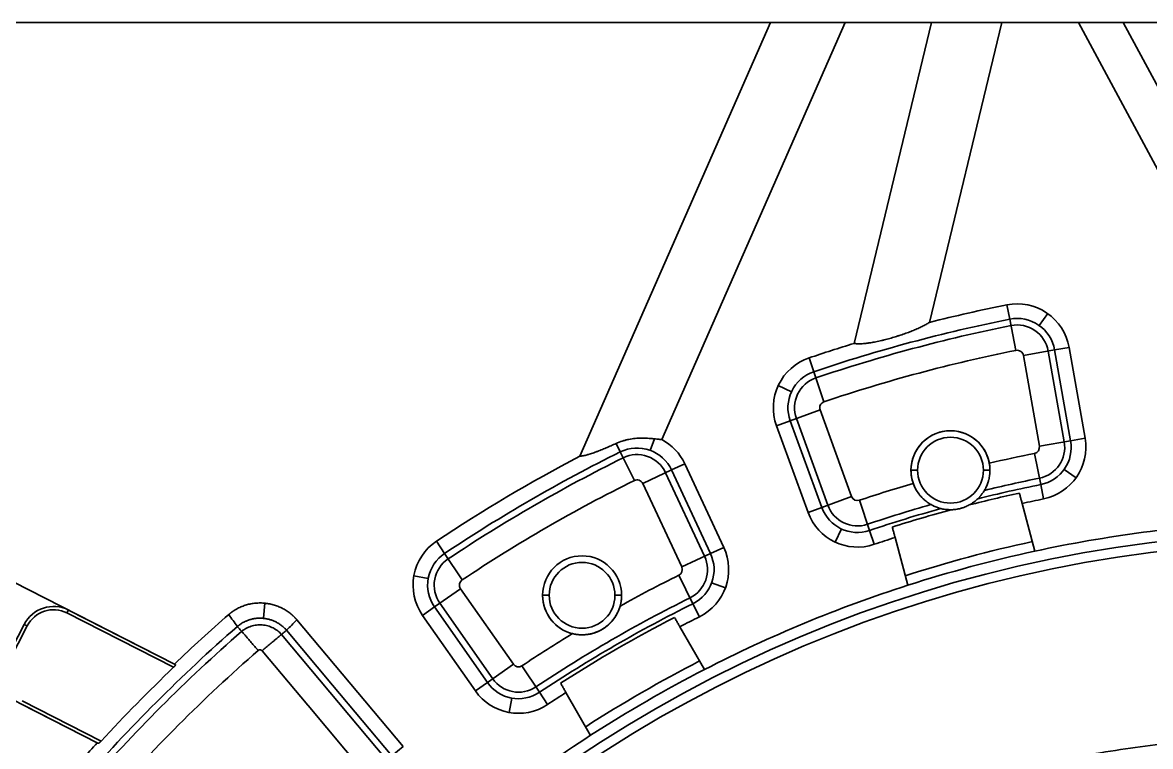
# Model space of a CAD drawing. Header units: millimetres. Extents: x 473 to 1085, y 1055 to 1699.
# Drawn here: x 561.4 to 732.8, y 1589.2 to 1699.2 of the extents above; entities that cross this region are included whole.
import ezdxf

# ---------------------------------------------------------------- set-up
doc = ezdxf.new("R2010")
doc.units = ezdxf.units.MM
doc.layers.add('20', color=7, linetype='Continuous', true_color=0xffffff)

msp = doc.modelspace()

# ---------------------------------------------------------------- linework, layer by layer
at = {"layer": '20', "color": 7, "linetype": 'Continuous', "lineweight": 35}
for p, q in [((675.067, 1699.177), (535.426, 1699.177)), ((675.067, 1699.177), (646.067, 1633.306)), ((658.539, 1635.842), (686.422, 1699.177)), ((686.422, 1699.177), (675.067, 1699.177)), ((699.56, 1699.177), (686.422, 1699.177)), ((699.56, 1699.177), (687.764, 1650.44)), ((699.23, 1653.637), (710.252, 1699.177)), ((710.252, 1699.177), (699.56, 1699.177)), ((721.881, 1699.177), (710.252, 1699.177)), ((728.697, 1699.177), (721.881, 1699.177)), ((721.881, 1699.177), (742.73, 1660.484)), ((749.361, 1660.825), (728.697, 1699.177)), ((788.156, 1699.177), (728.697, 1699.177)), ((711.003, 1656.299), (711.439, 1654.12)), ((715.926, 1653.158), (717.206, 1654.975)), ((712.386, 1649.384), (711.439, 1654.12)), ((713.505, 1648.619), (718.261, 1649.457)), ((720.45, 1649.843), (718.261, 1649.457)), ((718.261, 1649.457), (720.693, 1635.666)), ((722.882, 1636.052), (720.45, 1649.843)), ((680.936, 1648.242), (681.648, 1646.137)), ((713.505, 1648.619), (715.937, 1634.828)), ((717.283, 1649.285), (719.715, 1635.494)), ((683.195, 1641.562), (681.648, 1646.137)), ((676.243, 1644.033), (678.256, 1643.092)), ((682.608, 1640.34), (678.07, 1638.688)), ((687.398, 1627.181), (682.608, 1640.34)), ((675.982, 1637.928), (678.07, 1638.688)), ((675.982, 1637.928), (680.771, 1624.769)), ((682.86, 1625.529), (678.07, 1638.688)), ((683.793, 1625.868), (679.003, 1639.028)), ((657.442, 1635.943), (656.801, 1634.191)), ((722.882, 1636.052), (720.693, 1635.666)), ((651.595, 1635.241), (652.232, 1633.953)), ((715.937, 1634.828), (720.693, 1635.666)), ((654.373, 1629.623), (652.232, 1633.953)), ((715.191, 1633.734), (716.145, 1628.999)), ((655.652, 1629.174), (660.029, 1631.215)), ((659.129, 1630.796), (665.047, 1618.104)), ((662.043, 1632.155), (660.029, 1631.215)), ((660.029, 1631.215), (665.947, 1618.524)), ((667.962, 1619.463), (662.043, 1632.155)), ((696.426, 1631.177), (697.426, 1631.177)), ((708.426, 1631.177), (707.426, 1631.177)), ((719.711, 1631.313), (721.526, 1630.031)), ((655.652, 1629.174), (661.57, 1616.482)), ((716.584, 1626.821), (716.145, 1628.999)), ((687.398, 1627.181), (682.86, 1625.529)), ((680.771, 1624.769), (682.86, 1625.529)), ((688.591, 1626.606), (690.132, 1622.029)), ((715.268, 1618.884), (713.324, 1626.137)), ((684.918, 1620.25), (685.858, 1622.263)), ((690.841, 1619.923), (690.132, 1622.029)), ((584.466, 1601.736), (547.606, 1620.507)), ((624.289, 1620.381), (625.522, 1618.532)), ((694.006, 1620.961), (695.949, 1613.708)), ((628.201, 1614.513), (625.522, 1618.532)), ((661.57, 1616.482), (665.947, 1618.524)), ((667.962, 1619.463), (665.947, 1618.524)), ((620.85, 1615.12), (623.037, 1614.728)), ((661.132, 1615.233), (663.279, 1610.906)), ((666.126, 1614.068), (668.212, 1613.301)), ((627.951, 1613.181), (623.994, 1610.411)), ((635.983, 1601.71), (627.951, 1613.181)), ((640.426, 1612.177), (641.426, 1612.177)), ((652.426, 1612.177), (651.426, 1612.177)), ((597.976, 1608.684), (598.184, 1610.982)), ((622.174, 1609.136), (623.994, 1610.411)), ((632.027, 1598.939), (623.994, 1610.411)), ((632.84, 1599.509), (624.808, 1610.98)), ((664.267, 1608.916), (663.279, 1610.906)), ((568.353, 1609.942), (568.126, 1609.497)), ((568.126, 1609.497), (584.336, 1601.241)), ((568.353, 1609.942), (584.594, 1601.671)), ((619.206, 1589.224), (603.073, 1608.451)), ((622.174, 1609.136), (630.206, 1597.665)), ((558.906, 1602.409), (561.628, 1607.756)), ((558.906, 1602.409), (561.628, 1607.756)), ((559.351, 1602.182), (562.074, 1607.529)), ((562.074, 1607.529), (561.628, 1607.756)), ((601.5, 1606.869), (608.502, 1598.523)), ((665.05, 1600.909), (661.296, 1607.412)), ((542.056, 1605.379), (572.714, 1589.766)), ((616.743, 1587.157), (600.739, 1606.23)), ((597.8, 1603.764), (604.758, 1595.472)), ((635.983, 1601.71), (632.027, 1598.939)), ((637.284, 1601.464), (639.957, 1597.441)), ((608.502, 1598.523), (617.504, 1587.796)), ((630.206, 1597.665), (632.027, 1598.939)), ((635.362, 1594.376), (635.754, 1596.564)), ((641.187, 1595.59), (639.957, 1597.441)), ((643.975, 1597.412), (647.73, 1590.909)), ((572.838, 1589.703), (561.092, 1595.684)), ((573.313, 1590.022), (561.319, 1596.13)), ((604.758, 1595.472), (604.803, 1595.419)), ((604.803, 1595.419), (613.804, 1584.691)), ((619.206, 1589.224), (617.504, 1587.796))]:
    msp.add_line(p, q, dxfattribs=at)
for centre, radius, start, end in [((758.426, 1419.177), 241.818, 101.30977, 104.16982), ((712.572, 1648.454), 8, 10, 101.30977), ((758.426, 1419.177), 239.595, 101.30977, 108.69023), ((758.426, 1419.177), 238.602, 101.30977, 108.69023), ((712.572, 1648.454), 5.778, 10, 101.30977), ((712.572, 1648.454), 4.785, 10, 101.30977), ((758.426, 1419.177), 241.818, 106.99051, 108.69023), ((712.572, 1648.454), 0.948, 10, 101.30977), ((683.499, 1640.664), 8, 108.69023, 200), ((758.426, 1419.177), 234.766, 101.30977, 108.69023), ((683.499, 1640.664), 5.778, 108.69023, 200), ((683.499, 1640.664), 4.785, 108.69023, 200), ((683.499, 1640.664), 0.948, 108.69023, 200), ((654.793, 1628.774), 8, 25, 62.08005), ((702.426, 1631.177), 6, 0, 180), ((702.426, 1631.177), 6, 10.17354, 180), ((702.426, 1631.177), 5, 0, 180), ((715.003, 1634.663), 8, 281.39321, 10), ((654.793, 1628.774), 5.778, 25, 116.30977), ((715.003, 1634.663), 0.948, 281.39321, 10), ((715.003, 1634.663), 4.785, 281.39321, 10), ((715.003, 1634.663), 5.778, 281.39321, 10), ((758.426, 1419.177), 241.818, 117.68724, 123.69023), ((758.426, 1419.177), 239.595, 116.30977, 123.69023), ((758.426, 1419.177), 238.602, 116.30977, 123.69023), ((654.793, 1628.774), 4.785, 25, 116.30977), ((758.426, 1419.177), 218.87, 101.39321, 103.231), ((702.426, 1631.177), 6, 180, 217.46813), ((702.426, 1631.177), 6, 180, 199.41999), ((702.426, 1631.177), 5, 180, 0), ((702.426, 1631.177), 6, 352.125, 0), ((758.426, 1419.177), 234.766, 116.30977, 123.69023), ((654.793, 1628.774), 0.948, 25, 116.30977), ((758.426, 1419.177), 218.87, 106.36253, 108.60679), ((758.426, 1419.177), 214.04, 101.39321, 104.01976), ((758.426, 1419.177), 215.033, 101.39321, 103.67619), ((688.289, 1627.505), 0.948, 200, 288.60679), ((758.426, 1419.177), 213.449, 102.31473, 104.41343), ((688.289, 1627.505), 5.778, 200, 288.60679), ((688.289, 1627.505), 4.785, 200, 288.60679), ((758.426, 1419.177), 215.033, 105.91734, 108.60679), ((758.426, 1419.177), 211.818, 101.39321, 102.29404), ((688.289, 1627.505), 8, 200, 288.60679), ((758.426, 1419.177), 214.04, 105.57376, 108.60679), ((758.426, 1419.177), 213.449, 105.18009, 107.68527), ((758.426, 1419.177), 204.318, 92.80537, 102.19463), ((758.426, 1419.177), 202.61, 0, 180), ((758.426, 1419.177), 201.12, 0, 180), ((628.727, 1613.725), 8, 123.69023, 215), ((758.426, 1419.177), 211.818, 107.70596, 108.60679), ((758.426, 1419.177), 205.818, 102.21509, 107.78491), ((628.727, 1613.725), 5.778, 123.69023, 215), ((660.711, 1616.082), 5.778, 296.39321, 25), ((660.711, 1616.082), 8, 296.39321, 25), ((758.426, 1419.177), 204.318, 102.19463, 107.80537), ((628.727, 1613.725), 4.785, 123.69023, 215), ((646.426, 1612.177), 6, 0, 180), ((646.426, 1612.177), 6, 0, 180), ((646.426, 1612.177), 5, 0, 180), ((660.711, 1616.082), 4.785, 296.39321, 25), ((758.426, 1419.177), 218.87, 116.39321, 119.03524), ((660.711, 1616.082), 0.948, 296.39321, 25), ((628.727, 1613.725), 0.948, 123.69023, 215), ((758.426, 1419.177), 204.318, 107.80537, 117.19463), ((758.426, 1419.177), 215.033, 116.39321, 123.60679), ((646.426, 1612.177), 6, 180, 256.09305), ((646.426, 1612.177), 6, 180, 0), ((646.426, 1612.177), 5, 180, 0), ((646.426, 1612.177), 6, 344.16107, 0), ((566.084, 1605.487), 5, 63.01207, 153.01207), ((566.084, 1605.487), 5, 63.01207, 153.01207), ((566.084, 1605.487), 4.5, 63.01207, 153.01207), ((758.426, 1419.177), 214.04, 116.39321, 123.60679), ((758.426, 1419.177), 252.17, 131.08098, 133.6183), ((758.426, 1419.177), 213.449, 117.31473, 122.68527), ((758.426, 1419.177), 211.818, 116.39321, 117.29404), ((758.426, 1419.177), 249.948, 131.12793, 138.87207), ((758.426, 1419.177), 248.955, 131.12793, 138.87207), ((758.426, 1419.177), 218.87, 121.21888, 123.60679), ((758.426, 1419.177), 245.118, 131.12793, 138.87207), ((636.759, 1602.253), 0.948, 215, 303.60679), ((758.426, 1419.177), 205.818, 117.21509, 122.78491), ((758.426, 1419.177), 251.902, 133.71738, 137.29543), ((758.426, 1419.177), 204.318, 117.19463, 122.80537), ((636.759, 1602.253), 5.778, 215, 303.60679), ((636.759, 1602.253), 4.785, 215, 303.60679), ((636.759, 1602.253), 8, 215, 303.60679), ((758.426, 1419.177), 211.818, 122.70596, 123.60679), ((758.426, 1419.177), 252.17, 137.43053, 138.91902), ((758.426, 1419.177), 204.318, 122.80537, 132.19463)]:
    msp.add_arc(centre, radius, start, end, dxfattribs=at)
for points, knots in [([(699.23, 1653.637), (699.071, 1653.535), (698.9, 1653.432), (698.536, 1653.228), (698.342, 1653.127), (697.934, 1652.923), (697.719, 1652.822), (697.382, 1652.669), (697.266, 1652.619), (697.119, 1652.555), (697.089, 1652.543), (697.03, 1652.517), (696.94, 1652.479), (696.85, 1652.442), (696.547, 1652.317), (696.049, 1652.121), (695.528, 1651.932), (695.127, 1651.793), (694.992, 1651.747), (694.822, 1651.691), (694.787, 1651.679), (694.719, 1651.657), (694.616, 1651.623), (694.513, 1651.59), (694.169, 1651.48), (693.893, 1651.396), (693.337, 1651.234), (693.058, 1651.157), (692.637, 1651.046), (692.496, 1651.01), (692.285, 1650.957), (692.214, 1650.94), (692.073, 1650.906), (692.003, 1650.889), (691.652, 1650.808), (691.376, 1650.748), (690.833, 1650.64), (690.566, 1650.592), (690.239, 1650.54), (690.174, 1650.53), (690.045, 1650.51), (689.981, 1650.501), (689.791, 1650.475), (689.668, 1650.46), (689.307, 1650.42), (689.079, 1650.401), (688.756, 1650.386), (688.652, 1650.383), (688.501, 1650.382), (688.451, 1650.382), (688.378, 1650.383), (688.354, 1650.384), (688.307, 1650.385), (688.189, 1650.39), (687.992, 1650.404), (687.837, 1650.426), (687.764, 1650.44)], [0, 0, 0, 0, 0.0625, 0.0625, 0.125, 0.125, 0.1875, 0.1875, 0.21875, 0.21875, 0.2265625, 0.2265625, 0.234375, 0.25, 0.25, 0.3125, 0.375, 0.375, 0.40625, 0.40625, 0.4140625, 0.4140625, 0.421875, 0.4375, 0.4375, 0.5, 0.5, 0.5625, 0.5625, 0.59375, 0.59375, 0.609375, 0.609375, 0.625, 0.625, 0.6875, 0.6875, 0.75, 0.75, 0.765625, 0.765625, 0.78125, 0.78125, 0.8125, 0.8125, 0.875, 0.875, 0.90625, 0.90625, 0.921875, 0.921875, 0.9296875, 0.9296875, 0.9375, 0.96875, 1, 1, 1, 1]), ([(658.539, 1635.842), (658.449, 1635.846), (658.354, 1635.852), (658.155, 1635.868), (658.05, 1635.878), (657.831, 1635.901), (657.717, 1635.913), (657.477, 1635.939), (657.352, 1635.953), (657.189, 1635.969), (657.156, 1635.973), (657.09, 1635.979), (656.99, 1635.989), (656.888, 1635.998), (656.681, 1636.016), (656.539, 1636.027), (656.104, 1636.053), (655.8, 1636.064), (655.442, 1636.061), (655.402, 1636.06), (655.322, 1636.059), (655.202, 1636.056), (655.08, 1636.051), (654.837, 1636.039), (654.674, 1636.027), (654.183, 1635.98), (653.853, 1635.932), (653.479, 1635.856), (653.437, 1635.847), (653.354, 1635.829), (653.23, 1635.802), (653.106, 1635.771), (652.861, 1635.707), (652.699, 1635.66), (652.217, 1635.505), (651.903, 1635.383), (651.595, 1635.241)], [0, 0, 0, 0, 0.0625, 0.0625, 0.125, 0.125, 0.1875, 0.1875, 0.25, 0.25, 0.265625, 0.265625, 0.28125, 0.3125, 0.3125, 0.375, 0.375, 0.5, 0.5, 0.515625, 0.515625, 0.53125, 0.5625, 0.5625, 0.625, 0.625, 0.75, 0.75, 0.765625, 0.765625, 0.78125, 0.8125, 0.8125, 0.875, 0.875, 1, 1, 1, 1]), ([(651.595, 1635.241), (651.338, 1635.123), (651.083, 1635.008), (650.575, 1634.783), (650.322, 1634.673), (649.819, 1634.461), (649.569, 1634.358), (649.195, 1634.209), (649.071, 1634.161), (648.886, 1634.089), (648.824, 1634.066), (648.701, 1634.02), (648.64, 1633.997), (648.337, 1633.885), (648.1, 1633.802), (647.752, 1633.688), (647.638, 1633.652), (647.47, 1633.6), (647.414, 1633.584), (647.303, 1633.551), (647.248, 1633.536), (647.086, 1633.491), (646.981, 1633.464), (646.778, 1633.416), (646.68, 1633.394), (646.491, 1633.357), (646.4, 1633.342), (646.227, 1633.319), (646.145, 1633.31), (646.067, 1633.306)], [0, 0, 0, 0, 0.125, 0.125, 0.25, 0.25, 0.375, 0.375, 0.4375, 0.4375, 0.46875, 0.46875, 0.5, 0.5, 0.625, 0.625, 0.6875, 0.6875, 0.71875, 0.71875, 0.75, 0.75, 0.8125, 0.8125, 0.875, 0.875, 0.9375, 0.9375, 1, 1, 1, 1]), ([(708.426, 1631.177), (708.426, 1631.049), (708.422, 1630.924), (708.407, 1630.677), (708.395, 1630.555), (708.35, 1630.196), (708.307, 1629.963), (708.244, 1629.709), (708.237, 1629.681), (708.222, 1629.625), (708.215, 1629.597), (708.192, 1629.514), (708.176, 1629.46), (708.126, 1629.298), (708.09, 1629.193), (707.976, 1628.885), (707.891, 1628.691), (707.776, 1628.46), (707.752, 1628.414), (707.705, 1628.324), (707.681, 1628.279), (707.607, 1628.149), (707.557, 1628.065), (707.455, 1627.902), (707.403, 1627.824), (707.297, 1627.673), (707.244, 1627.6), (707.137, 1627.46), (707.083, 1627.393), (707.003, 1627.297), (706.976, 1627.265), (706.923, 1627.204), (706.896, 1627.174), (706.817, 1627.087), (706.765, 1627.032), (706.666, 1626.931), (706.618, 1626.884), (706.574, 1626.841)], [0, 0, 0, 0, 0.0625, 0.0625, 0.125, 0.125, 0.25, 0.25, 0.265625, 0.265625, 0.28125, 0.28125, 0.3125, 0.3125, 0.375, 0.375, 0.5, 0.5, 0.53125, 0.53125, 0.5625, 0.5625, 0.625, 0.625, 0.6875, 0.6875, 0.75, 0.75, 0.8125, 0.8125, 0.84375, 0.84375, 0.875, 0.875, 0.9375, 0.9375, 1, 1, 1, 1]), ([(700.961, 1625.359), (700.89, 1625.376), (700.814, 1625.397), (700.651, 1625.445), (700.566, 1625.472), (700.389, 1625.533), (700.298, 1625.566), (700.111, 1625.641), (700.016, 1625.682), (699.87, 1625.749), (699.821, 1625.772), (699.746, 1625.809), (699.722, 1625.821), (699.672, 1625.847), (699.547, 1625.911), (699.423, 1625.982), (699.223, 1626.103), (699.123, 1626.167), (698.923, 1626.304), (698.824, 1626.377), (698.626, 1626.532), (698.527, 1626.615), (698.38, 1626.746), (698.331, 1626.791), (698.235, 1626.883), (698.187, 1626.931), (698.045, 1627.075), (697.953, 1627.176), (697.773, 1627.387), (697.685, 1627.497), (697.557, 1627.67), (697.515, 1627.729), (697.454, 1627.819), (697.433, 1627.85), (697.393, 1627.911), (697.293, 1628.066), (697.2, 1628.225), (697.061, 1628.487), (696.996, 1628.621), (696.875, 1628.897), (696.819, 1629.037), (696.768, 1629.182)], [0, 0, 0, 0, 0.0625, 0.0625, 0.125, 0.125, 0.1875, 0.1875, 0.25, 0.25, 0.28125, 0.28125, 0.296875, 0.296875, 0.3125, 0.375, 0.375, 0.4375, 0.4375, 0.5, 0.5, 0.5625, 0.5625, 0.59375, 0.59375, 0.625, 0.625, 0.6875, 0.6875, 0.75, 0.75, 0.78125, 0.78125, 0.796875, 0.796875, 0.8125, 0.875, 0.875, 0.9375, 0.9375, 1, 1, 1, 1]), ([(702.534, 1625.178), (702.774, 1625.182), (703.012, 1625.201), (703.486, 1625.266), (703.721, 1625.313), (704.013, 1625.39), (704.071, 1625.407), (704.187, 1625.441), (704.246, 1625.459), (704.418, 1625.516), (704.532, 1625.557), (704.867, 1625.691), (705.085, 1625.793), (705.295, 1625.907)], [0, 0, 0, 0, 0.25, 0.25, 0.5, 0.5, 0.5625, 0.5625, 0.625, 0.625, 0.75, 0.75, 1, 1, 1, 1]), ([(705.295, 1625.907), (705.371, 1625.948), (705.441, 1625.989), (705.576, 1626.069), (705.639, 1626.109), (705.761, 1626.189), (705.819, 1626.228), (705.931, 1626.306), (705.984, 1626.345), (706.138, 1626.461), (706.233, 1626.538), (706.412, 1626.69), (706.495, 1626.766), (706.574, 1626.841)], [0, 0, 0, 0, 0.125, 0.125, 0.25, 0.25, 0.375, 0.375, 0.5, 0.5, 0.75, 0.75, 1, 1, 1, 1]), ([(700.961, 1625.359), (701.067, 1625.332), (701.176, 1625.307), (701.407, 1625.263), (701.527, 1625.243), (701.719, 1625.219), (701.785, 1625.211), (701.92, 1625.198), (701.99, 1625.192), (702.135, 1625.184), (702.21, 1625.18), (702.367, 1625.177), (702.448, 1625.176), (702.534, 1625.178)], [0, 0, 0, 0, 0.25, 0.25, 0.5, 0.5, 0.625, 0.625, 0.75, 0.75, 0.875, 0.875, 1, 1, 1, 1]), ([(603.073, 1608.451), (603.056, 1608.471), (603.021, 1608.512), (602.968, 1608.573), (602.915, 1608.633), (602.862, 1608.691), (602.808, 1608.749), (602.754, 1608.806), (602.7, 1608.861), (602.645, 1608.916), (602.591, 1608.97), (602.536, 1609.023), (602.481, 1609.074), (602.425, 1609.125), (602.37, 1609.175), (602.315, 1609.224), (602.259, 1609.271), (602.204, 1609.318), (602.149, 1609.364), (602.093, 1609.409), (601.96, 1609.515), (601.745, 1609.675), (601.442, 1609.878), (601.134, 1610.062), (600.818, 1610.23), (600.493, 1610.384), (600.159, 1610.522), (599.821, 1610.642), (599.363, 1610.782), (598.778, 1610.914), (598.062, 1611.004), (597.341, 1611.026), (596.742, 1610.985), (596.268, 1610.919), (595.917, 1610.852), (595.566, 1610.768), (595.222, 1610.667), (594.884, 1610.549), (594.551, 1610.415), (594.221, 1610.262), (593.994, 1610.142), (593.868, 1610.071), (593.838, 1610.055), (593.809, 1610.038), (593.78, 1610.021), (593.751, 1610.003), (593.721, 1609.986), (593.692, 1609.968), (593.663, 1609.95), (593.633, 1609.932), (593.604, 1609.914), (593.574, 1609.895), (593.545, 1609.877), (593.515, 1609.858), (593.485, 1609.838), (593.456, 1609.819), (593.426, 1609.799), (593.396, 1609.779), (593.367, 1609.759), (593.337, 1609.739), (593.307, 1609.718), (593.278, 1609.697), (593.248, 1609.676), (593.218, 1609.655), (593.189, 1609.633), (593.159, 1609.612), (593.13, 1609.59), (593.1, 1609.568), (593.07, 1609.545), (593.041, 1609.522), (593.011, 1609.5), (592.982, 1609.477), (592.952, 1609.453), (592.923, 1609.43), (592.894, 1609.406), (592.864, 1609.382), (592.835, 1609.358), (592.806, 1609.333), (592.777, 1609.308), (592.748, 1609.284), (592.729, 1609.267), (592.719, 1609.258)], [0, 0, 0, 0, 0.0069955, 0.013953, 0.0208714, 0.027749, 0.0345845, 0.0413764, 0.0481235, 0.0548244, 0.0614776, 0.0680818, 0.0746358, 0.0811382, 0.0875878, 0.0939832, 0.1003232, 0.1066066, 0.1128322, 0.1189988, 0.1251052, 0.1571327, 0.1887475, 0.2198668, 0.2504108, 0.2819082, 0.3132401, 0.3443482, 0.3751756, 0.4377631, 0.5000892, 0.5624818, 0.625139, 0.6558993, 0.6869396, 0.7182035, 0.7496329, 0.7801687, 0.8112797, 0.8428865, 0.8749063, 0.877799, 0.8807054, 0.8836254, 0.8865588, 0.8895056, 0.8924656, 0.8954387, 0.8984247, 0.9014236, 0.9044352, 0.9074593, 0.9104959, 0.9135447, 0.9166058, 0.9196788, 0.9227638, 0.9258605, 0.9289688, 0.9320886, 0.9352197, 0.9383621, 0.9415154, 0.9446797, 0.9478548, 0.9510405, 0.9542366, 0.9574431, 0.9606598, 0.9638865, 0.9671231, 0.9703695, 0.9736254, 0.9768908, 0.9801654, 0.9834492, 0.986742, 0.9900437, 0.993354, 0.9966728, 1, 1, 1, 1]), ([(652.199, 1610.539), (652.145, 1610.352), (652.084, 1610.169), (651.944, 1609.812), (651.866, 1609.638), (651.693, 1609.297), (651.599, 1609.13), (651.47, 1608.927), (651.444, 1608.887), (651.391, 1608.807), (651.363, 1608.767), (651.28, 1608.649), (651.223, 1608.571), (651.046, 1608.344), (650.922, 1608.199), (650.66, 1607.921), (650.522, 1607.789), (650.306, 1607.599), (650.232, 1607.537), (650.118, 1607.447), (650.08, 1607.418), (650.003, 1607.359), (649.964, 1607.33), (649.767, 1607.189), (649.605, 1607.085), (649.274, 1606.892), (649.104, 1606.804), (648.756, 1606.644), (648.578, 1606.573), (648.35, 1606.494), (648.304, 1606.478), (648.212, 1606.449), (648.166, 1606.434), (648.027, 1606.394), (647.934, 1606.369), (647.654, 1606.301), (647.466, 1606.265), (647.088, 1606.211), (646.898, 1606.193), (646.611, 1606.179), (646.514, 1606.177), (646.369, 1606.177), (646.321, 1606.178), (646.224, 1606.18), (646.176, 1606.182), (645.935, 1606.194), (645.744, 1606.213), (645.363, 1606.269), (645.173, 1606.306), (644.984, 1606.353)], [0, 0, 0, 0, 0.0625, 0.0625, 0.125, 0.125, 0.1875, 0.1875, 0.203125, 0.203125, 0.21875, 0.21875, 0.25, 0.25, 0.3125, 0.3125, 0.375, 0.375, 0.40625, 0.40625, 0.421875, 0.421875, 0.4375, 0.4375, 0.5, 0.5, 0.5625, 0.5625, 0.625, 0.625, 0.640625, 0.640625, 0.65625, 0.65625, 0.6875, 0.6875, 0.75, 0.75, 0.8125, 0.8125, 0.84375, 0.84375, 0.859375, 0.859375, 0.875, 0.875, 0.9375, 0.9375, 1, 1, 1, 1]), ([(594.025, 1607.449), (593.808, 1607.749), (593.372, 1608.352), (592.937, 1608.956), (592.719, 1609.258)], [0, 0, 0, 0, 0.4983185, 1, 1, 1, 1]), ([(594.025, 1607.449), (594.027, 1607.45), (594.029, 1607.452), (594.033, 1607.456), (594.039, 1607.461), (594.054, 1607.473), (594.083, 1607.498), (594.142, 1607.547), (594.193, 1607.587), (594.296, 1607.667), (594.366, 1607.719), (594.579, 1607.867), (594.726, 1607.959), (594.953, 1608.085), (595.068, 1608.146), (595.186, 1608.202), (595.265, 1608.238), (595.305, 1608.256), (595.505, 1608.343), (595.668, 1608.403), (595.995, 1608.507), (596.327, 1608.596), (596.666, 1608.652), (596.923, 1608.682), (597.052, 1608.694), (597.182, 1608.701), (597.269, 1608.705), (597.313, 1608.706), (597.531, 1608.71), (597.704, 1608.705), (598.05, 1608.679), (598.221, 1608.657), (598.478, 1608.613), (598.606, 1608.587), (598.733, 1608.557), (598.817, 1608.536), (598.86, 1608.525), (599.07, 1608.467), (599.399, 1608.358), (599.715, 1608.219), (600.024, 1608.065), (600.176, 1607.98), (600.472, 1607.793), (600.614, 1607.693), (600.887, 1607.48), (601.017, 1607.368), (601.205, 1607.188), (601.296, 1607.096), (601.399, 1606.984), (601.45, 1606.927), (601.475, 1606.898), (601.487, 1606.883), (601.493, 1606.877), (601.496, 1606.873), (601.498, 1606.871), (601.5, 1606.869)], [0, 0, 0, 0, 0.0009766, 0.0009766, 0.0019531, 0.0039063, 0.0078125, 0.015625, 0.03125, 0.03125, 0.0625, 0.0625, 0.125, 0.125, 0.15625, 0.171875, 0.171875, 0.1875, 0.1875, 0.25, 0.25, 0.3125, 0.375, 0.375, 0.40625, 0.421875, 0.421875, 0.4375, 0.4375, 0.5, 0.5, 0.5625, 0.5625, 0.59375, 0.609375, 0.609375, 0.625, 0.625, 0.6875, 0.75, 0.75, 0.8125, 0.8125, 0.875, 0.875, 0.9375, 0.9375, 0.96875, 0.984375, 0.9921875, 0.9960937, 0.9980469, 0.9990234, 0.9990234, 1, 1, 1, 1]), ([(594.025, 1607.449), (594.071, 1607.395), (594.132, 1607.326), (594.28, 1607.156), (594.367, 1607.056), (594.567, 1606.828), (594.679, 1606.7), (594.924, 1606.419), (595.057, 1606.266), (595.342, 1605.94), (595.493, 1605.767), (595.809, 1605.405), (595.975, 1605.216), (596.314, 1604.827), (596.489, 1604.627), (596.843, 1604.221), (597.022, 1604.016), (597.202, 1603.811)], [0, 0, 0, 0, 0.125, 0.125, 0.25, 0.25, 0.375, 0.375, 0.5, 0.5, 0.625, 0.625, 0.75, 0.75, 0.875, 0.875, 1, 1, 1, 1]), ([(600.738, 1606.23), (600.567, 1606.424), (600.381, 1606.6), (599.955, 1606.936), (599.709, 1607.092), (599.196, 1607.35), (598.929, 1607.453), (598.375, 1607.607), (598.088, 1607.657), (597.518, 1607.702), (597.232, 1607.697), (596.657, 1607.63), (596.376, 1607.569), (595.832, 1607.394), (595.566, 1607.279), (595.089, 1607.011), (594.877, 1606.866), (594.679, 1606.7)], [0, 0, 0, 0, 0.1150228, 0.1150228, 0.2433868, 0.2433868, 0.3717508, 0.3717508, 0.5001148, 0.5001148, 0.6284788, 0.6284788, 0.7568428, 0.7568428, 0.8852068, 0.8852068, 1, 1, 1, 1]), ([(601.5, 1606.869), (601.446, 1606.823), (601.375, 1606.764), (601.203, 1606.619), (601.101, 1606.534), (600.869, 1606.339), (600.738, 1606.23), (600.453, 1605.99), (600.297, 1605.86), (599.966, 1605.582), (599.79, 1605.434), (599.421, 1605.125), (599.229, 1604.963), (598.833, 1604.631), (598.63, 1604.461), (598.218, 1604.115), (598.009, 1603.94), (597.8, 1603.764)], [0, 0, 0, 0, 0.125, 0.125, 0.25, 0.25, 0.375, 0.375, 0.5, 0.5, 0.625, 0.625, 0.75, 0.75, 0.875, 0.875, 1, 1, 1, 1]), ([(597.202, 1603.811), (597.207, 1603.815), (597.212, 1603.819), (597.223, 1603.827), (597.229, 1603.831), (597.247, 1603.841), (597.259, 1603.847), (597.296, 1603.863), (597.322, 1603.871), (597.374, 1603.882), (597.4, 1603.886), (597.441, 1603.889), (597.454, 1603.889), (597.481, 1603.889), (597.495, 1603.889), (597.535, 1603.886), (597.562, 1603.882), (597.601, 1603.873), (597.614, 1603.869), (597.64, 1603.861), (597.653, 1603.857), (597.69, 1603.842), (597.715, 1603.83), (597.749, 1603.809), (597.76, 1603.801), (597.776, 1603.788), (597.781, 1603.784), (597.791, 1603.774), (597.796, 1603.769), (597.8, 1603.764)], [0, 0, 0, 0, 0.03125, 0.03125, 0.0625, 0.0625, 0.125, 0.125, 0.25, 0.25, 0.375, 0.375, 0.4375, 0.4375, 0.5, 0.5, 0.625, 0.625, 0.6875, 0.6875, 0.75, 0.75, 0.875, 0.875, 0.9375, 0.9375, 0.96875, 0.96875, 1, 1, 1, 1]), ([(584.593, 1601.672), (584.601, 1601.668), (584.607, 1601.661), (584.611, 1601.65), (584.612, 1601.648), (584.613, 1601.643), (584.613, 1601.64), (584.614, 1601.632), (584.613, 1601.626), (584.61, 1601.606), (584.606, 1601.591), (584.591, 1601.557), (584.581, 1601.538), (584.563, 1601.508), (584.557, 1601.497), (584.546, 1601.481), (584.542, 1601.475), (584.534, 1601.464), (584.53, 1601.459), (584.509, 1601.43), (584.491, 1601.407), (584.466, 1601.378), (584.461, 1601.372), (584.45, 1601.36), (584.434, 1601.342), (584.407, 1601.312), (584.384, 1601.288), (584.36, 1601.265), (584.348, 1601.253), (584.336, 1601.241)], [0, 0, 0, 0, 0.125, 0.125, 0.15625, 0.15625, 0.1875, 0.1875, 0.25, 0.25, 0.375, 0.375, 0.5, 0.5, 0.5625, 0.5625, 0.59375, 0.59375, 0.625, 0.625, 0.75, 0.75, 0.78125, 0.78125, 0.8125, 0.875, 0.9375, 0.9375, 1, 1, 1, 1]), ([(584.593, 1601.672), (584.559, 1601.689), (584.526, 1601.706), (584.483, 1601.728), (584.475, 1601.732), (584.466, 1601.736)], [0, 0, 0, 0, 0.7996004, 0.7996004, 1, 1, 1, 1]), ([(848.875, 1330.202), (850.353, 1331.624), (851.789, 1333.085), (854.579, 1336.083), (855.932, 1337.621), (858.558, 1340.771), (859.83, 1342.384), (861.676, 1344.86), (862.281, 1345.695), (863.025, 1346.75), (863.173, 1346.962), (863.467, 1347.386), (863.907, 1348.024), (864.339, 1348.665), (865.765, 1350.809), (866.854, 1352.547), (868.932, 1356.072), (869.921, 1357.857), (871.801, 1361.474), (872.691, 1363.305), (874.376, 1367.013), (875.169, 1368.889), (876.658, 1372.687), (877.354, 1374.609), (878.647, 1378.499), (879.244, 1380.467), (879.825, 1382.583), (879.859, 1382.707), (879.926, 1382.956), (879.96, 1383.081), (880.06, 1383.455), (880.257, 1384.204), (880.7, 1385.953), (881.049, 1387.454), (881.706, 1390.462), (882.09, 1392.471), (882.752, 1396.501), (883.31, 1400.541), (883.658, 1404.6), (883.902, 1408.669), (883.971, 1410.708), (884.005, 1414.797), (883.968, 1416.847), (883.833, 1419.928), (883.775, 1420.957), (883.685, 1422.244), (883.666, 1422.502), (883.626, 1423.017), (883.565, 1423.789), (883.496, 1424.559), (883.348, 1426.098), (883.125, 1428.145), (882.85, 1430.182), (882.4, 1433.229), (882.047, 1435.251), (881.24, 1439.273), (880.33, 1443.274), (879.216, 1447.235), (878.455, 1449.697), (878.299, 1450.189), (878.061, 1450.926), (877.981, 1451.172), (877.819, 1451.662), (877.411, 1452.887), (876.983, 1454.104), (875.922, 1457.009), (875.166, 1458.926), (873.558, 1462.721), (872.705, 1464.599), (871.58, 1466.921), (871.352, 1467.384), (871.006, 1468.077), (870.89, 1468.308), (870.656, 1468.768), (870.069, 1469.916), (869.465, 1471.051), (867.984, 1473.754), (866.956, 1475.525), (864.816, 1479.006), (863.706, 1480.716), (861.403, 1484.076), (860.211, 1485.726), (857.747, 1488.966), (855.202, 1492.146), (852.499, 1495.209), (849.716, 1498.213), (848.284, 1499.685), (846.443, 1501.486), (846.073, 1501.845), (845.512, 1502.38), (845.325, 1502.557), (844.95, 1502.911), (844.009, 1503.793), (841.535, 1506.041), (839.187, 1508.021), (836.001, 1510.579), (834.381, 1511.816), (829.439, 1515.406), (826.036, 1517.636), (820.77, 1520.74), (818.988, 1521.734), (815.369, 1523.641), (813.533, 1524.553), (811.202, 1525.641), (810.501, 1525.964), (809.795, 1526.281), (809.324, 1526.49), (809.087, 1526.595), (807.906, 1527.112), (806.957, 1527.514), (804.103, 1528.682), (802.188, 1529.413), (798.336, 1530.78), (796.398, 1531.416), (792.499, 1532.596), (790.538, 1533.14), (786.594, 1534.136), (782.626, 1535.039), (778.614, 1535.759), (774.578, 1536.385), (772.549, 1536.652), (769.488, 1536.98), (768.464, 1537.078), (766.925, 1537.207), (766.411, 1537.247), (765.639, 1537.302), (765.382, 1537.32), (764.867, 1537.354), (764.61, 1537.37), (762.295, 1537.509), (760.243, 1537.584), (756.148, 1537.64), (754.106, 1537.62), (750.03, 1537.488), (745.965, 1537.262), (741.918, 1536.849), (737.882, 1536.343), (735.868, 1536.044), (731.851, 1535.352), (729.847, 1534.959), (725.849, 1534.081), (723.855, 1533.595), (721.368, 1532.928), (720.871, 1532.792), (720.126, 1532.583), (719.878, 1532.513), (719.382, 1532.37), (718.144, 1532.012), (716.915, 1531.637), (713.979, 1530.704), (712.042, 1530.04), (708.209, 1528.628), (706.312, 1527.881), (700.681, 1525.515), (697.007, 1523.773), (689.817, 1519.958), (686.302, 1517.885), (682.008, 1515.087), (681.154, 1514.517), (679.881, 1513.646), (679.246, 1513.206), (678.614, 1512.761), (678.193, 1512.463), (677.983, 1512.313), (676.097, 1510.96), (674.454, 1509.725), (671.233, 1507.19), (669.655, 1505.891), (666.564, 1503.228), (665.051, 1501.864), (662.089, 1499.075), (659.191, 1496.222), (656.419, 1493.245), (653.711, 1490.205), (652.388, 1488.654), (649.807, 1485.489), (648.548, 1483.875), (646.708, 1481.407), (645.8, 1480.161), (644.911, 1478.897), (644.469, 1478.262), (644.323, 1478.05), (644.031, 1477.625), (642.723, 1475.711), (641.468, 1473.772), (639.32, 1470.287), (638.287, 1468.526), (636.301, 1464.966), (635.349, 1463.167), (633.523, 1459.533), (632.649, 1457.698), (630.981, 1453.991), (629.391, 1450.248), (627.959, 1446.431), (626.607, 1442.578), (625.971, 1440.633), (625.078, 1437.687), (624.79, 1436.701), (624.374, 1435.214), (624.238, 1434.717), (623.97, 1433.721), (623.84, 1433.222), (623.199, 1430.73), (622.732, 1428.731), (621.885, 1424.727), (621.506, 1422.721), (620.834, 1418.701), (620.54, 1416.687), (620.038, 1412.652), (619.621, 1408.609), (619.249, 1402.523), (619.171, 1398.45), (619.18, 1394.369), (619.227, 1392.325), (619.364, 1389.253), (619.449, 1387.716), (619.577, 1385.919), (619.637, 1385.149), (619.68, 1384.635), (619.701, 1384.378), (619.903, 1382.068), (620.124, 1380.026), (620.651, 1375.964), (620.956, 1373.943), (621.647, 1369.924), (622.034, 1367.925), (622.888, 1363.948), (623.356, 1361.971), (624.373, 1358.036), (625.471, 1354.123), (626.731, 1350.253), (628.073, 1346.404), (628.785, 1344.49), (630.291, 1340.683), (631.085, 1338.791), (632.025, 1336.674), (632.13, 1336.439), (632.342, 1335.969), (632.448, 1335.735), (632.769, 1335.031), (633.418, 1333.629), (634.087, 1332.241), (635.451, 1329.482), (636.396, 1327.667), (638.354, 1324.084), (639.367, 1322.316), (642.51, 1317.082), (644.742, 1313.686), (648.293, 1308.732), (649.511, 1307.103), (652.013, 1303.892), (653.298, 1302.31), (655.937, 1299.193), (657.291, 1297.658), (659.374, 1295.391), (660.077, 1294.641), (660.966, 1293.711), (661.145, 1293.526), (661.503, 1293.155), (661.683, 1292.97), (662.223, 1292.417), (662.584, 1292.051), (664.399, 1290.229), (665.876, 1288.805), (668.878, 1286.025), (670.404, 1284.668), (675.053, 1280.699), (678.248, 1278.185), (683.183, 1274.611), (686.52, 1272.293), (689.951, 1270.104), (693.429, 1267.981), (695.191, 1266.952), (698.764, 1264.96), (700.575, 1263.997), (702.868, 1262.836), (703.328, 1262.605), (704.021, 1262.263), (704.252, 1262.15), (704.715, 1261.924), (705.874, 1261.362), (707.037, 1260.816), (709.837, 1259.536), (711.715, 1258.721), (715.493, 1257.171), (717.394, 1256.435), (721.218, 1255.039), (723.141, 1254.379), (727.009, 1253.135), (730.899, 1251.968), (736.8, 1250.443), (742.767, 1249.145), (746.789, 1248.432), (750.834, 1247.797), (752.867, 1247.518), (755.168, 1247.249), (755.424, 1247.22), (755.936, 1247.162), (756.192, 1247.134), (756.96, 1247.052), (758.495, 1246.895), (760.029, 1246.761), (763.094, 1246.523), (765.136, 1246.404), (769.214, 1246.246), (771.25, 1246.206), (775.319, 1246.204), (777.35, 1246.242), (781.409, 1246.396), (783.436, 1246.511), (787.486, 1246.819), (791.53, 1247.204), (795.566, 1247.744), (801.611, 1248.671), (805.632, 1249.446), (809.894, 1250.439), (810.145, 1250.498), (810.646, 1250.617), (811.397, 1250.797), (813.143, 1251.231), (814.632, 1251.623), (817.597, 1252.435), (819.558, 1253.012), (823.45, 1254.238), (825.381, 1254.886), (829.212, 1256.253), (833.013, 1257.69), (836.754, 1259.268), (840.465, 1260.915), (842.306, 1261.774), (845.956, 1263.562), (847.767, 1264.491), (851.357, 1266.42), (853.137, 1267.419), (856.667, 1269.489), (858.417, 1270.559), (860.368, 1271.804), (860.584, 1271.943), (861.017, 1272.222), (861.233, 1272.362), (861.88, 1272.784), (863.17, 1273.632), (864.445, 1274.497), (866.974, 1276.248), (868.634, 1277.443), (871.902, 1279.89), (873.51, 1281.142), (876.674, 1283.7), (878.23, 1285.007), (881.292, 1287.677), (882.796, 1289.04), (887.234, 1293.21), (890.09, 1296.1), (894.223, 1300.598), (895.575, 1302.124), (898.229, 1305.232), (899.531, 1306.814), (901.444, 1309.227), (902.075, 1310.039), (903.325, 1311.676), (903.941, 1312.499), (905.764, 1314.982), (906.945, 1316.654), (909.241, 1320.035), (911.468, 1323.45), (913.562, 1326.935), (915.59, 1330.454), (916.572, 1332.231), (918.469, 1335.818), (919.385, 1337.628), (921.153, 1341.282), (922.004, 1343.126), (923.642, 1346.848), (924.428, 1348.726), (925.935, 1352.516), (926.656, 1354.428), (927.687, 1357.322), (928.19, 1358.775), (928.755, 1360.482), (928.992, 1361.216), (929.149, 1361.706), (929.227, 1361.951), (929.924, 1364.16), (930.506, 1366.128), (931.596, 1370.074), (932.104, 1372.052), (933.048, 1376.018), (933.919, 1379.993), (934.646, 1383.989), (935.63, 1389.997), (936.142, 1394.022), (936.696, 1400.088), (936.845, 1402.115), (937.071, 1406.179), (937.147, 1408.216), (937.229, 1412.3), (937.233, 1414.346), (937.185, 1417.424), (937.16, 1418.451), (937.117, 1419.736), (937.108, 1419.994), (937.088, 1420.508), (937.057, 1421.279), (937.021, 1422.048), (936.889, 1424.611), (936.606, 1428.697), (936.18, 1432.753), (935.436, 1438.815), (934.798, 1442.827), (933.634, 1448.8), (933.212, 1450.784), (932.297, 1454.737), (931.805, 1456.706), (930.226, 1462.592), (929.035, 1466.487), (927.036, 1472.284), (926.334, 1474.209), (925.412, 1476.606), (925.226, 1477.085), (924.943, 1477.803), (924.847, 1478.042), (924.657, 1478.519), (924.177, 1479.712), (923.685, 1480.897), (922.48, 1483.727), (921.647, 1485.595), (919.918, 1489.293), (919.023, 1491.123), (917.173, 1494.747), (916.219, 1496.54), (914.249, 1500.09), (912.22, 1503.604), (910.073, 1507.045), (907.866, 1510.449), (906.733, 1512.133), (904.407, 1515.464), (903.214, 1517.111), (900.769, 1520.369), (899.516, 1521.98), (896.95, 1525.163), (895.637, 1526.736), (893.956, 1528.679), (893.619, 1529.066), (893.109, 1529.646), (892.938, 1529.838), (892.597, 1530.223), (891.742, 1531.182), (890.878, 1532.13), (888.788, 1534.385), (885.956, 1537.337), (883.037, 1540.18), (878.593, 1544.363), (875.543, 1547.044), (870.838, 1550.904), (869.248, 1552.164), (866.026, 1554.631), (864.393, 1555.838), (859.43, 1559.378), (856.034, 1561.631), (850.81, 1564.847), (849.047, 1565.892), (847.038, 1567.037), (846.814, 1567.164), (846.367, 1567.416), (846.142, 1567.542), (845.469, 1567.918), (844.119, 1568.665), (842.761, 1569.394), (838.215, 1571.783), (834.522, 1573.568), (828.895, 1576.055), (825.116, 1577.65), (821.279, 1579.119), (819.104, 1579.909), (818.862, 1579.997), (818.378, 1580.17), (817.651, 1580.429), (815.953, 1581.022), (814.494, 1581.511), (811.572, 1582.463), (807.663, 1583.664), (803.732, 1584.731), (799.789, 1585.731), (797.812, 1586.198), (793.847, 1587.065), (791.858, 1587.465), (787.87, 1588.2), (785.87, 1588.534), (779.853, 1589.436), (775.819, 1589.905), (767.706, 1590.578), (763.627, 1590.782), (758.499, 1590.869), (757.472, 1590.877), (756.186, 1590.878), (755.929, 1590.877), (755.415, 1590.875), (754.644, 1590.871), (751.821, 1590.836), (749.263, 1590.752), (745.183, 1590.55), (741.114, 1590.282), (737.069, 1589.881), (733.035, 1589.415), (731.023, 1589.149), (727.012, 1588.553), (723.012, 1587.891), (719.034, 1587.1), (715.068, 1586.245), (713.091, 1585.785), (707.175, 1584.307), (703.255, 1583.192), (697.408, 1581.319), (695.466, 1580.661), (693.286, 1579.883), (693.044, 1579.796), (692.561, 1579.621), (691.837, 1579.357), (690.152, 1578.732), (688.718, 1578.18), (685.861, 1577.054), (683.973, 1576.274), (680.23, 1574.656), (676.52, 1572.981), (671.051, 1570.297), (667.469, 1568.395), (662.145, 1565.458), (658.659, 1563.386), (653.527, 1560.11), (651.832, 1558.989), (648.475, 1556.691), (645.15, 1554.336), (641.89, 1551.867), (639.47, 1549.972), (638.466, 1549.173), (637.469, 1548.363), (637.071, 1548.038), (636.474, 1547.549), (634.299, 1545.745), (632.362, 1544.071), (629.311, 1541.349), (627.811, 1539.967), (623.384, 1535.756), (620.531, 1532.863), (615.02, 1526.91), (612.362, 1523.849), (608.52, 1519.132), (607.264, 1517.538), (604.8, 1514.31), (603.591, 1512.675), (601.223, 1509.364), (598.904, 1506.011), (596.681, 1502.573), (595.323, 1500.398), (594.918, 1499.743), (594.517, 1499.086), (594.25, 1498.647), (594.117, 1498.427), (593.454, 1497.326), (591.885, 1494.675), (588.385, 1488.427), (585.657, 1482.965), (582.257, 1475.588), (580.676, 1471.852), (578.48, 1466.181), (577.777, 1464.279), (576.43, 1460.452), (575.785, 1458.527), (574.555, 1454.654), (573.969, 1452.706), (572.856, 1448.787), (571.801, 1444.845), (570.866, 1440.856), (570.32, 1438.348), (570.212, 1437.845), (570.001, 1436.839), (569.691, 1435.329), (569.399, 1433.816), (569.025, 1431.795), (568.845, 1430.784), (568.503, 1428.758), (568.34, 1427.744), (568.029, 1425.712), (567.882, 1424.695), (567.708, 1423.422), (567.673, 1423.168), (567.605, 1422.658), (567.571, 1422.403), (567.47, 1421.639), (567.402, 1421.13), (567.334, 1420.62)], [0, 0, 0, 0, 0.0039063, 0.0039063, 0.0078125, 0.0078125, 0.0117188, 0.0117188, 0.0136719, 0.0136719, 0.0141602, 0.0141602, 0.0146484, 0.015625, 0.015625, 0.0195313, 0.0195313, 0.0234375, 0.0234375, 0.0273438, 0.0273438, 0.03125, 0.03125, 0.0351563, 0.0351563, 0.0390625, 0.0390625, 0.0393066, 0.0393066, 0.0395508, 0.0395508, 0.0400391, 0.0410156, 0.0429688, 0.0429688, 0.046875, 0.046875, 0.0507813, 0.0546875, 0.0546875, 0.0585938, 0.0585938, 0.0625, 0.0625, 0.0644531, 0.0644531, 0.0649414, 0.0649414, 0.0654297, 0.0664063, 0.0664063, 0.0683594, 0.0703125, 0.0703125, 0.0742188, 0.0742188, 0.078125, 0.0820313, 0.0820313, 0.0830078, 0.0830078, 0.0834961, 0.0834961, 0.0839844, 0.0859375, 0.0859375, 0.0898438, 0.0898438, 0.09375, 0.09375, 0.0947266, 0.0947266, 0.0952148, 0.0952148, 0.0957031, 0.0976563, 0.0976563, 0.1015625, 0.1015625, 0.1054688, 0.1054688, 0.109375, 0.109375, 0.1132813, 0.1171875, 0.1171875, 0.1210938, 0.1210938, 0.1220703, 0.1220703, 0.1225586, 0.1225586, 0.1230469, 0.125, 0.1289063, 0.1289063, 0.1328125, 0.1328125, 0.140625, 0.140625, 0.1445313, 0.1445313, 0.1484375, 0.1484375, 0.1494141, 0.1499023, 0.1499023, 0.1503906, 0.1503906, 0.1523438, 0.1523438, 0.15625, 0.15625, 0.1601563, 0.1601563, 0.1640625, 0.1640625, 0.1679688, 0.171875, 0.171875, 0.1757813, 0.1757813, 0.1777344, 0.1777344, 0.1787109, 0.1787109, 0.1791992, 0.1791992, 0.1796875, 0.1796875, 0.1835938, 0.1835938, 0.1875, 0.1875, 0.1914063, 0.1953125, 0.1953125, 0.1992188, 0.1992188, 0.203125, 0.203125, 0.2070313, 0.2070313, 0.2080078, 0.2080078, 0.2084961, 0.2084961, 0.2089844, 0.2109375, 0.2109375, 0.2148438, 0.2148438, 0.21875, 0.21875, 0.2265625, 0.2265625, 0.234375, 0.234375, 0.2363281, 0.2363281, 0.2373047, 0.237793, 0.237793, 0.2382813, 0.2382813, 0.2421875, 0.2421875, 0.2460938, 0.2460938, 0.25, 0.25, 0.2539063, 0.2578125, 0.2578125, 0.2617188, 0.2617188, 0.265625, 0.265625, 0.2675781, 0.2685547, 0.2685547, 0.269043, 0.269043, 0.2695313, 0.2734375, 0.2734375, 0.2773438, 0.2773438, 0.28125, 0.28125, 0.2851563, 0.2851563, 0.2890625, 0.2929688, 0.2929688, 0.296875, 0.296875, 0.2988281, 0.2988281, 0.2998047, 0.2998047, 0.3007813, 0.3007813, 0.3046875, 0.3046875, 0.3085938, 0.3085938, 0.3125, 0.3125, 0.3164063, 0.3203125, 0.3242188, 0.3242188, 0.328125, 0.328125, 0.3300781, 0.3310547, 0.331543, 0.331543, 0.3320313, 0.3320313, 0.3359375, 0.3359375, 0.3398438, 0.3398438, 0.34375, 0.34375, 0.3476563, 0.3476563, 0.3515625, 0.3554687, 0.3554687, 0.359375, 0.359375, 0.3632812, 0.3632812, 0.3637695, 0.3637695, 0.3642578, 0.3642578, 0.3652344, 0.3671875, 0.3671875, 0.3710937, 0.3710937, 0.375, 0.375, 0.3828125, 0.3828125, 0.3867187, 0.3867187, 0.390625, 0.390625, 0.3945312, 0.3945312, 0.3964844, 0.3964844, 0.3969727, 0.3969727, 0.3974609, 0.3974609, 0.3984375, 0.3984375, 0.4023437, 0.4023437, 0.40625, 0.40625, 0.4140625, 0.4140625, 0.4179687, 0.421875, 0.421875, 0.4257812, 0.4257812, 0.4296875, 0.4296875, 0.4306641, 0.4306641, 0.4311523, 0.4311523, 0.4316406, 0.4335937, 0.4335937, 0.4375, 0.4375, 0.4414062, 0.4414062, 0.4453125, 0.4453125, 0.4492187, 0.453125, 0.4570312, 0.4609375, 0.4609375, 0.4648437, 0.4648437, 0.465332, 0.465332, 0.4658203, 0.4658203, 0.4667969, 0.46875, 0.46875, 0.4726562, 0.4726562, 0.4765625, 0.4765625, 0.4804687, 0.4804687, 0.484375, 0.484375, 0.4882812, 0.4921875, 0.4921875, 0.5, 0.5, 0.5004883, 0.5004883, 0.5009766, 0.5019531, 0.5039062, 0.5039062, 0.5078125, 0.5078125, 0.5117187, 0.5117187, 0.515625, 0.5195312, 0.5195312, 0.5234375, 0.5234375, 0.5273437, 0.5273437, 0.53125, 0.53125, 0.5351562, 0.5351562, 0.5356445, 0.5356445, 0.5361328, 0.5361328, 0.5371094, 0.5390625, 0.5390625, 0.5429687, 0.5429687, 0.546875, 0.546875, 0.5507812, 0.5507812, 0.5546875, 0.5546875, 0.5625, 0.5625, 0.5664062, 0.5664062, 0.5703125, 0.5703125, 0.5722656, 0.5722656, 0.5742187, 0.5742187, 0.578125, 0.578125, 0.5820312, 0.5859375, 0.5859375, 0.5898437, 0.5898437, 0.59375, 0.59375, 0.5976562, 0.5976562, 0.6015625, 0.6015625, 0.6054687, 0.6054687, 0.6074219, 0.6083984, 0.6088867, 0.6088867, 0.609375, 0.609375, 0.6132812, 0.6132812, 0.6171875, 0.6171875, 0.6210937, 0.625, 0.625, 0.6328125, 0.6328125, 0.6367187, 0.6367187, 0.640625, 0.640625, 0.6445312, 0.6445312, 0.6464844, 0.6464844, 0.6469727, 0.6469727, 0.6474609, 0.6484375, 0.6484375, 0.6523437, 0.65625, 0.65625, 0.6640625, 0.6640625, 0.6679687, 0.6679687, 0.671875, 0.671875, 0.6796875, 0.6796875, 0.6835937, 0.6835937, 0.6845703, 0.6845703, 0.6850586, 0.6850586, 0.6855469, 0.6875, 0.6875, 0.6914062, 0.6914062, 0.6953125, 0.6953125, 0.6992187, 0.6992187, 0.703125, 0.7070312, 0.7070312, 0.7109375, 0.7109375, 0.7148437, 0.7148437, 0.71875, 0.71875, 0.7226562, 0.7226562, 0.7236328, 0.7236328, 0.7241211, 0.7241211, 0.7246094, 0.7265625, 0.7265625, 0.7304687, 0.734375, 0.734375, 0.7421875, 0.7421875, 0.7460937, 0.7460937, 0.75, 0.75, 0.7578125, 0.7578125, 0.7617187, 0.7617187, 0.762207, 0.762207, 0.7626953, 0.7626953, 0.7636719, 0.765625, 0.765625, 0.7734375, 0.7734375, 0.7773437, 0.78125, 0.78125, 0.7817383, 0.7817383, 0.7822266, 0.7832031, 0.7851562, 0.7851562, 0.7890625, 0.7929687, 0.7929687, 0.796875, 0.796875, 0.8007812, 0.8007812, 0.8046875, 0.8046875, 0.8125, 0.8125, 0.8203125, 0.8203125, 0.8222656, 0.8222656, 0.8227539, 0.8227539, 0.8232422, 0.8242187, 0.828125, 0.828125, 0.8320312, 0.8359375, 0.8359375, 0.8398437, 0.8398437, 0.84375, 0.8476562, 0.8476562, 0.8515625, 0.8515625, 0.859375, 0.859375, 0.8632812, 0.8632812, 0.8637695, 0.8637695, 0.8642578, 0.8652344, 0.8671875, 0.8671875, 0.8710937, 0.8710937, 0.875, 0.8789062, 0.8828125, 0.8828125, 0.890625, 0.890625, 0.8945312, 0.8945312, 0.8984375, 0.9023437, 0.9023437, 0.9042969, 0.9047852, 0.9047852, 0.9052734, 0.90625, 0.9101562, 0.9101562, 0.9140625, 0.9140625, 0.921875, 0.921875, 0.9296875, 0.9296875, 0.9335937, 0.9335937, 0.9375, 0.9375, 0.9414062, 0.9453125, 0.9453125, 0.9462891, 0.9467773, 0.9467773, 0.9472656, 0.9472656, 0.9492187, 0.953125, 0.9609375, 0.9609375, 0.96875, 0.96875, 0.9726562, 0.9726562, 0.9765625, 0.9765625, 0.9804687, 0.9804687, 0.984375, 0.9882812, 0.9882812, 0.9892578, 0.9892578, 0.9902344, 0.9921875, 0.9921875, 0.9941406, 0.9941406, 0.9960937, 0.9960937, 0.9980469, 0.9980469, 0.9985352, 0.9985352, 0.9990234, 0.9990234, 1, 1, 1, 1]), ([(572.714, 1589.766), (572.722, 1589.762), (572.73, 1589.758), (572.771, 1589.737), (572.804, 1589.72), (572.837, 1589.703)], [0, 0, 0, 0, 0.2003998, 0.2003998, 1, 1, 1, 1]), ([(573.313, 1590.022), (573.289, 1589.996), (573.265, 1589.971), (573.229, 1589.936), (573.217, 1589.924), (573.192, 1589.901), (573.18, 1589.89), (573.143, 1589.858), (573.119, 1589.838), (573.084, 1589.811), (573.073, 1589.802), (573.05, 1589.785), (573.039, 1589.778), (573.006, 1589.756), (572.986, 1589.743), (572.957, 1589.728), (572.947, 1589.723), (572.929, 1589.715), (572.912, 1589.708), (572.897, 1589.703), (572.882, 1589.7), (572.875, 1589.699), (572.856, 1589.697), (572.846, 1589.699), (572.837, 1589.703)], [0, 0, 0, 0, 0.125, 0.125, 0.1875, 0.1875, 0.25, 0.25, 0.375, 0.375, 0.4375, 0.4375, 0.5, 0.5, 0.625, 0.625, 0.6875, 0.6875, 0.75, 0.8125, 0.8125, 0.875, 0.875, 1, 1, 1, 1])]:
    msp.add_open_spline(points, degree=3, knots=knots, dxfattribs=at)
for points in [[(708.332, 1632.237), (708.363, 1632.062), (708.41, 1631.711), (708.426, 1631.355), (708.426, 1631.177)], [(712.902, 1627.714), (712.949, 1627.539), (713.043, 1627.188), (713.184, 1626.663), (713.277, 1626.312), (713.324, 1626.137)], [(694.006, 1620.961), (693.959, 1621.136), (693.865, 1621.486), (693.724, 1622.012), (693.63, 1622.363), (693.583, 1622.538)], [(601.5, 1606.869), (602.024, 1607.397), (602.549, 1607.924), (603.073, 1608.451)], [(660.479, 1608.826), (660.57, 1608.669), (660.752, 1608.354), (661.024, 1607.883), (661.205, 1607.569), (661.296, 1607.412)], [(643.975, 1597.412), (643.885, 1597.569), (643.703, 1597.883), (643.431, 1598.354), (643.25, 1598.669), (643.159, 1598.826)], [(604.758, 1595.472), (604.773, 1595.455), (604.788, 1595.437), (604.803, 1595.419)]]:
    msp.add_open_spline(points, degree=3, dxfattribs=at)

doc.saveas('drawing.dxf')
